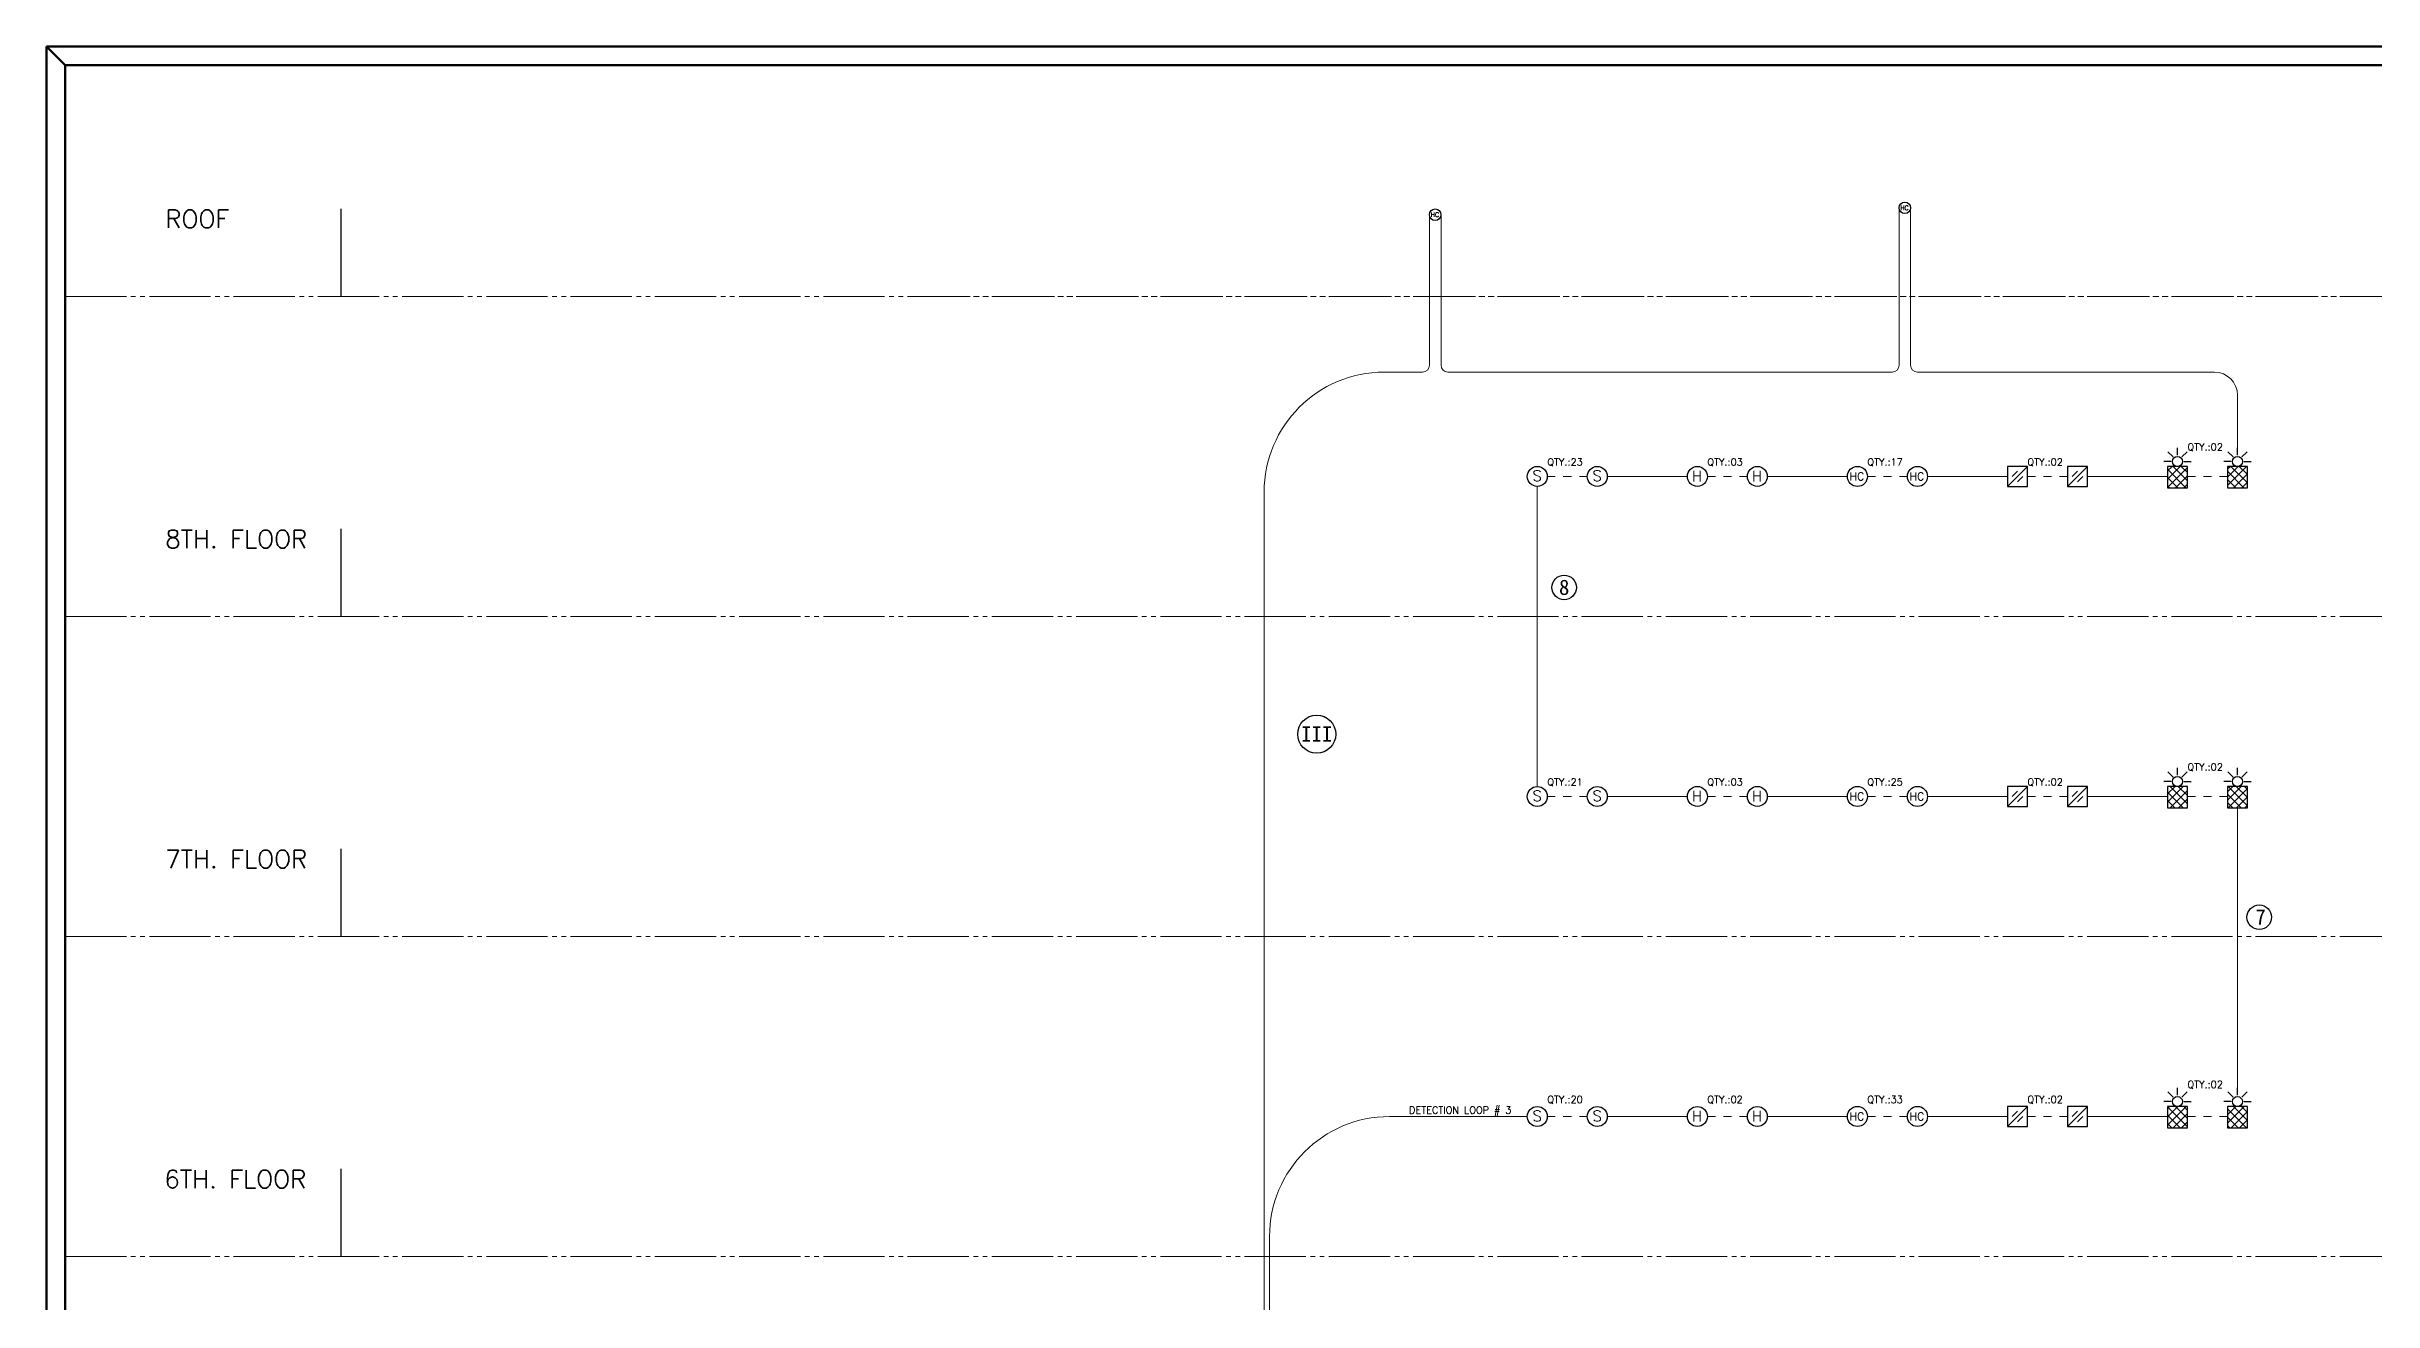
# Model space of a CAD drawing. Extents: x 845 to 946, y 417 to 812.
# Drawn here: x 845 to 895.5, y 456.2 to 483.4 of the extents above; entities that cross this region are included whole.
import ezdxf

# ---------------------------------------------------------------- set-up
doc = ezdxf.new("R2010")
doc.units = 0
doc.header["$MEASUREMENT"] = 0
doc.linetypes.add('P2', pattern=[1.5644, 1.33, -0.067, 0.0167, -0.067, 0.0167, -0.067])
for name, color, linetype in [('A1-SHTS', 22, 'CONTINUOUS'), ('AD', 1, 'CONTINUOUS'), ('FIRE ALRM', 1, 'CONTINUOUS')]:
    doc.layers.add(name, color=color, linetype=linetype)
for name, color, linetype, lineweight in [('Dim', 252, 'CONTINUOUS', 0), ('UG-BORDER', 20, 'CONTINUOUS', 80), ('WIRRING', 3, 'CONTINUOUS', 13)]:
    doc.layers.add(name, color=color, linetype=linetype, lineweight=lineweight)
doc.styles.add('A', font='ROMANS.shx')
doc.styles.add('B', font='ROMANS', dxfattribs={"width": 0.8})
doc.styles.add('SIMPLEX', font='SIMPLEX.SHX', dxfattribs={"width": 0.7, "height": 170})

# ---------------------------------------------------------------- blocks, each defined once
blk = doc.blocks.new('SMOK DETEC.')
at = {"layer": 'FIRE ALRM', "color": 1}
blk.add_circle((-81102, 60801), 204, dxfattribs=at)
at = {"layer": 'FIRE ALRM', "color": 2, "style": 'B'}
blk.add_text('S', height=218, dxfattribs=at).set_placement((-81199, 60705))
blk = doc.blocks.new('HEAT DETEC.')
at = {"layer": 'FIRE ALRM'}
blk.add_circle((-81102, 59340), 204, dxfattribs=at)
at = {"layer": 'FIRE ALRM', "color": 2, "style": 'B'}
blk.add_text('H', height=218, dxfattribs=at).set_placement((-81212, 59239))
blk = doc.blocks.new('MANUAL STATION')
at = {"layer": 'FIRE ALRM', "color": 4}
for p, q in [((327, 327), (0, 0)), ((327, 327), (0, 327)), ((0, 327), (0, 0)), ((327, 327), (0, 0)), ((327, 327), (0, 327)), ((0, 0), (327, 0)), ((0, 0), (327, 0)), ((327, 0), (327, 327)), ((327, 0), (327, 327))]:
    blk.add_line(p, q, dxfattribs=at)
at = {"layer": 'FIRE ALRM', "color": 2}
for p, q in [((163, 250), (77, 163)), ((163, 250), (77, 163)), ((250, 163), (163, 77)), ((250, 163), (163, 77))]:
    blk.add_line(p, q, dxfattribs=at)
blk = doc.blocks.new('CARBON MONOXIDE')
at = {"layer": 'FIRE ALRM'}
blk.add_circle((3633858, 304639), 137, dxfattribs=at)
at = {"layer": 'FIRE ALRM', "color": 2, "style": 'B', "width": 1}
blk.add_text('HC', height=109.3, dxfattribs=at).set_placement((3633750, 304585))
blk = doc.blocks.new('SIREN')
at = {"layer": 'FIRE ALRM', "linetype": 'Continuous'}
h = blk.add_hatch(dxfattribs=at)
h.set_pattern_fill('ANSI37', color=1, scale=0.5, style=0)
h.paths.add_polyline_path([(126.92, -14.104), (126.707, -14.104), (126.707, -14.331), (126.92, -14.331)])
at = {"layer": 'FIRE ALRM', "color": 2, "ltscale": 0.02}
for p, q in [((126.813, -13.984), (126.813, -13.904)), ((126.747, -14.051), (126.667, -14.051)), ((126.766, -14.003), (126.71, -13.947)), ((126.861, -14.003), (126.917, -13.947)), ((126.88, -14.051), (126.96, -14.051))]:
    blk.add_line(p, q, dxfattribs=at)
at = {"layer": 'FIRE ALRM', "color": 4}
for p, q in [((126.707, -14.104), (126.707, -14.218)), ((126.92, -14.104), (126.707, -14.104)), ((126.707, -14.104), (126.707, -14.331)), ((126.92, -14.104), (126.707, -14.104)), ((126.92, -14.218), (126.92, -14.104)), ((126.92, -14.331), (126.92, -14.104)), ((126.707, -14.331), (126.92, -14.331))]:
    blk.add_line(p, q, dxfattribs=at)
blk.add_circle((126.813, -14.051), 0.0534, dxfattribs=at)
blk.add_circle((126.813, -14.051), 0.0534, dxfattribs=at)

msp = doc.modelspace()

# ---------------------------------------------------------------- linework, layer by layer
at = {"layer": 'AD'}
for p, q in [((851.4, 478.013, 0), (851.4, 479.917, 0)), ((851.4, 471.061, 0), (851.4, 472.965, 0)), ((851.4, 464.109, 0), (851.4, 466.012, 0)), ((851.4, 457.157, 0), (851.4, 459.06, 0))]:
    msp.add_line(p, q, dxfattribs=at)
at = {"layer": 'Dim', "color": 1, "linetype": 'P2'}
for p, q in [((845.406, 478.013), (924.419, 478.013)), ((863.733, 478.013), (924.419, 478.013)), ((845.406, 471.061), (924.419, 471.061)), ((845.406, 464.109), (924.419, 464.109)), ((845.406, 457.157), (924.419, 457.157))]:
    msp.add_line(p, q, dxfattribs=at)
at = {"layer": 'FIRE ALRM', "color": 3, "ltscale": 0.02}
for centre, radius in [((877.966, 471.691), 0.266), ((872.592, 468.504), 0.414), ((893.064, 464.528), 0.266)]:
    msp.add_circle(centre, radius, dxfattribs=at)
at = {"layer": 'UG-BORDER'}
for p, q in [((845.002, 483.442), (845.002, 416.742)), ((845.002, 416.742), (845.002, 483.442)), ((941.002, 483.442), (845.002, 483.442)), ((845.002, 483.442), (845.406, 483.037)), ((845.406, 483.037), (845.406, 417.146)), ((940.597, 483.037), (845.406, 483.037))]:
    msp.add_line(p, q, dxfattribs=at)
at = {"layer": 'WIRRING'}
for p, q in [((875.04, 479.787), (875.04, 476.52)), ((875.291, 479.787), (875.291, 476.52)), ((885.24, 479.936), (885.24, 476.52)), ((885.491, 479.936), (885.491, 476.52)), ((877.601, 474.103), (877.774, 474.103)), ((877.948, 474.103), (878.122, 474.103)), ((878.296, 474.103), (878.47, 474.103)), ((878.904, 474.103), (880.642, 474.103)), ((881.077, 474.103), (881.251, 474.103)), ((881.424, 474.103), (881.598, 474.103)), ((881.772, 474.103), (881.946, 474.103)), ((882.38, 474.103), (884.118, 474.103)), ((884.553, 474.103), (884.727, 474.103)), ((884.9, 474.103), (885.074, 474.103)), ((885.248, 474.103), (885.422, 474.103)), ((885.856, 474.103), (887.594, 474.103)), ((888.029, 474.103), (888.203, 474.103)), ((888.376, 474.103), (888.55, 474.103)), ((888.724, 474.103), (888.898, 474.103)), ((889.332, 474.103), (891.07, 474.103)), ((891.505, 474.103), (891.679, 474.103)), ((891.853, 474.103), (892.026, 474.103)), ((892.2, 474.103), (892.374, 474.103)), ((871.45, 423.612), (871.45, 473.763)), ((877.601, 467.15), (877.774, 467.15)), ((877.948, 467.15), (878.122, 467.15)), ((878.296, 467.15), (878.47, 467.15)), ((878.904, 467.15), (880.642, 467.15)), ((881.077, 467.15), (881.251, 467.15)), ((881.424, 467.15), (881.598, 467.15)), ((881.772, 467.15), (881.946, 467.15)), ((882.38, 467.15), (884.118, 467.15)), ((884.553, 467.15), (884.727, 467.15)), ((884.9, 467.15), (885.074, 467.15)), ((885.248, 467.15), (885.422, 467.15)), ((885.856, 467.15), (887.594, 467.15)), ((888.029, 467.15), (888.203, 467.15)), ((888.376, 467.15), (888.55, 467.15)), ((888.724, 467.15), (888.898, 467.15)), ((889.332, 467.15), (891.07, 467.15)), ((891.505, 467.15), (891.679, 467.15)), ((891.853, 467.15), (892.026, 467.15)), ((892.2, 467.15), (892.374, 467.15)), ((877.601, 460.198), (877.774, 460.198)), ((877.948, 460.198), (878.122, 460.198)), ((878.296, 460.198), (878.47, 460.198)), ((878.904, 460.198), (880.642, 460.198)), ((881.077, 460.198), (881.251, 460.198)), ((881.424, 460.198), (881.598, 460.198)), ((881.772, 460.198), (881.946, 460.198)), ((882.38, 460.198), (884.118, 460.198)), ((884.553, 460.198), (884.727, 460.198)), ((884.9, 460.198), (885.074, 460.198)), ((885.248, 460.198), (885.422, 460.198)), ((885.856, 460.198), (887.594, 460.198)), ((888.029, 460.198), (888.203, 460.198)), ((888.376, 460.198), (888.55, 460.198)), ((888.724, 460.198), (888.898, 460.198)), ((889.332, 460.198), (891.07, 460.198)), ((891.505, 460.198), (891.679, 460.198)), ((891.853, 460.198), (892.026, 460.198)), ((892.2, 460.198), (892.374, 460.198)), ((871.566, 423.612), (871.566, 457.591))]:
    msp.add_line(p, q, dxfattribs=at)
at = {"layer": 'WIRRING', "linetype": 'Continuous'}
for p, q in [((874.89, 476.37), (874.057, 476.37)), ((885.09, 476.37), (875.441, 476.37)), ((892.091, 476.37), (885.641, 476.37)), ((892.591, 474.727), (892.591, 475.87)), ((877.383, 473.885), (877.383, 467.368)), ((892.591, 466.906), (892.591, 460.823)), ((877.166, 460.198), (874.173, 460.198))]:
    msp.add_line(p, q, dxfattribs=at)
for centre, radius, start, end in [((874.057, 473.763), 2.607, 90, 180), ((892.091, 475.87), 0.5, 360, 90), ((874.173, 457.591), 2.607, 90, 180)]:
    msp.add_arc(centre, radius, start, end, dxfattribs=at)
at = {"layer": 'WIRRING'}
for centre, start, end in [((874.89, 476.52), 270, 0), ((875.441, 476.52), 180, 270), ((885.09, 476.52), 270, 0), ((885.641, 476.52), 180, 270)]:
    msp.add_arc(centre, 0.15, start, end, dxfattribs=at)

# ---------------------------------------------------------------- block references
at = {"layer": 'FIRE ALRM'}
for p, xscale, yscale, zscale in [((-2450.707, 200.969), 0.0009152454118748, 0.0009152454118748, 0.0009152454118748), ((-2440.507, 201.118), 0.0009152454118748, 0.0009152454118748, 0.0009152454118748), ((-4896.328, -10.51), 0.0015907787230844, 0.0015907787230844, 0.0015907787230844), ((-4895.024, -10.51), 0.0015907787230844, 0.0015907787230844, 0.0015907787230844), ((-4896.328, -17.462), 0.0015907787230844, 0.0015907787230844, 0.0015907787230844), ((-4895.024, -17.462), 0.0015907787230844, 0.0015907787230844, 0.0015907787230844), ((-4896.328, -24.414), 0.0015907787230844, 0.0015907787230844, 0.0015907787230844), ((-4895.024, -24.414), 0.0015907787230844, 0.0015907787230844, 0.0015907787230844)]:
    msp.add_blockref('CARBON MONOXIDE', p, dxfattribs=dict(at, xscale=xscale, yscale=yscale, zscale=zscale))
at = {"layer": 'FIRE ALRM', "color": 4}
for name, p, xscale, yscale, zscale in [('SMOK DETEC.', (963.675, 409.411), 0.0010639922697919, 0.0010639922697919, 0.0010639922697919), ('SMOK DETEC.', (964.978, 409.411), 0.0010639922697919, 0.0010639922697919, 0.0010639922697919), ('HEAT DETEC.', (967.151, 410.966), 0.0010639922697919, 0.0010639922697919, 0.0010639922697919), ('HEAT DETEC.', (968.454, 410.966), 0.0010639922697919, 0.0010639922697919, 0.0010639922697919), ('MANUAL STATION', (887.594, 473.885), 0.0013299903371262, 0.0013299903371262, 0.0013299903371262), ('MANUAL STATION', (888.898, 473.885), 0.0013299903371262, 0.0013299903371262, 0.0013299903371262), ('SMOK DETEC.', (963.675, 402.459), 0.0010639922697919, 0.0010639922697919, 0.0010639922697919), ('SMOK DETEC.', (964.978, 402.459), 0.0010639922697919, 0.0010639922697919, 0.0010639922697919), ('HEAT DETEC.', (967.151, 404.014), 0.0010639922697919, 0.0010639922697919, 0.0010639922697919), ('HEAT DETEC.', (968.454, 404.014), 0.0010639922697919, 0.0010639922697919, 0.0010639922697919), ('MANUAL STATION', (887.594, 466.933), 0.0013299903371262, 0.0013299903371262, 0.0013299903371262), ('MANUAL STATION', (888.898, 466.933), 0.0013299903371262, 0.0013299903371262, 0.0013299903371262), ('SMOK DETEC.', (963.675, 395.507), 0.0010639922697919, 0.0010639922697919, 0.0010639922697919), ('SMOK DETEC.', (964.978, 395.507), 0.0010639922697919, 0.0010639922697919, 0.0010639922697919), ('HEAT DETEC.', (967.151, 397.061), 0.0010639922697919, 0.0010639922697919, 0.0010639922697919), ('HEAT DETEC.', (968.454, 397.061), 0.0010639922697919, 0.0010639922697919, 0.0010639922697919), ('MANUAL STATION', (887.594, 459.981), 0.0013299903371262, 0.0013299903371262, 0.0013299903371262), ('MANUAL STATION', (888.898, 459.981), 0.0013299903371262, 0.0013299903371262, 0.0013299903371262)]:
    msp.add_blockref(name, p, dxfattribs=dict(at, xscale=xscale, yscale=yscale, zscale=zscale))
at = {"layer": 'WIRRING', "color": 3, "xscale": 2.035440018199778, "yscale": 2.035440018199778, "zscale": 2.035440018199778}
for p in [(633.167, 503.028), (634.47, 503.028), (633.167, 496.076), (634.47, 496.076), (633.167, 489.123), (634.47, 489.123)]:
    msp.add_blockref('SIREN', p, dxfattribs=at)

# ---------------------------------------------------------------- texts
at = {"layer": 'A1-SHTS', "color": 152, "linetype": 'Continuous', "style": 'SIMPLEX'}
for s, p in [('QTY.:02', (891.505, 474.664)), ('QTY.:23', (877.6, 474.338)), ('QTY.:03', (881.076, 474.338)), ('QTY.:17', (884.552, 474.338)), ('QTY.:02', (888.029, 474.338)), ('QTY.:21', (877.6, 467.386)), ('QTY.:03', (881.076, 467.386)), ('QTY.:25', (884.552, 467.386)), ('QTY.:02', (888.029, 467.386)), ('QTY.:02', (891.505, 467.712)), ('QTY.:02', (891.505, 460.817)), ('QTY.:20', (877.6, 460.491)), ('QTY.:02', (881.076, 460.491)), ('QTY.:33', (884.552, 460.491)), ('QTY.:02', (888.029, 460.491))]:
    msp.add_text(s, height=0.1548, dxfattribs=at).set_placement(p)
at = {"layer": 'A1-SHTS', "color": 27, "linetype": 'Continuous', "style": 'SIMPLEX'}
msp.add_text('DETECTION LOOP # 3', height=0.15478, dxfattribs=at).set_placement((874.597, 460.26))
at = {"layer": 'Dim', "color": 51, "style": 'A'}
for s, p in [('ROOF', (847.581, 479.5, 0)), ('8TH. FLOOR', (847.581, 472.548, 0)), ('7TH. FLOOR', (847.581, 465.596)), ('6TH. FLOOR', (847.562, 458.643, 0))]:
    msp.add_text(s, height=0.3911, dxfattribs=at).set_placement(p)
at = {"layer": 'FIRE ALRM', "color": 7, "ltscale": 0.02, "char_height": 0.33211, "width": 0.10149, "attachment_point": 1}
for s, insert in [('{\\f@MS Mincho|b0|i0|c0|p49;8}', (877.854, 471.862)), ('{\\f@MS Mincho|b0|i0|c0|p49;III}', (872.253, 468.674)), ('{\\f@MS Mincho|b0|i0|c0|p49;7}', (892.98, 464.699))]:
    msp.add_mtext(s, dxfattribs=dict(at, insert=insert))

doc.saveas('drawing.dxf')
